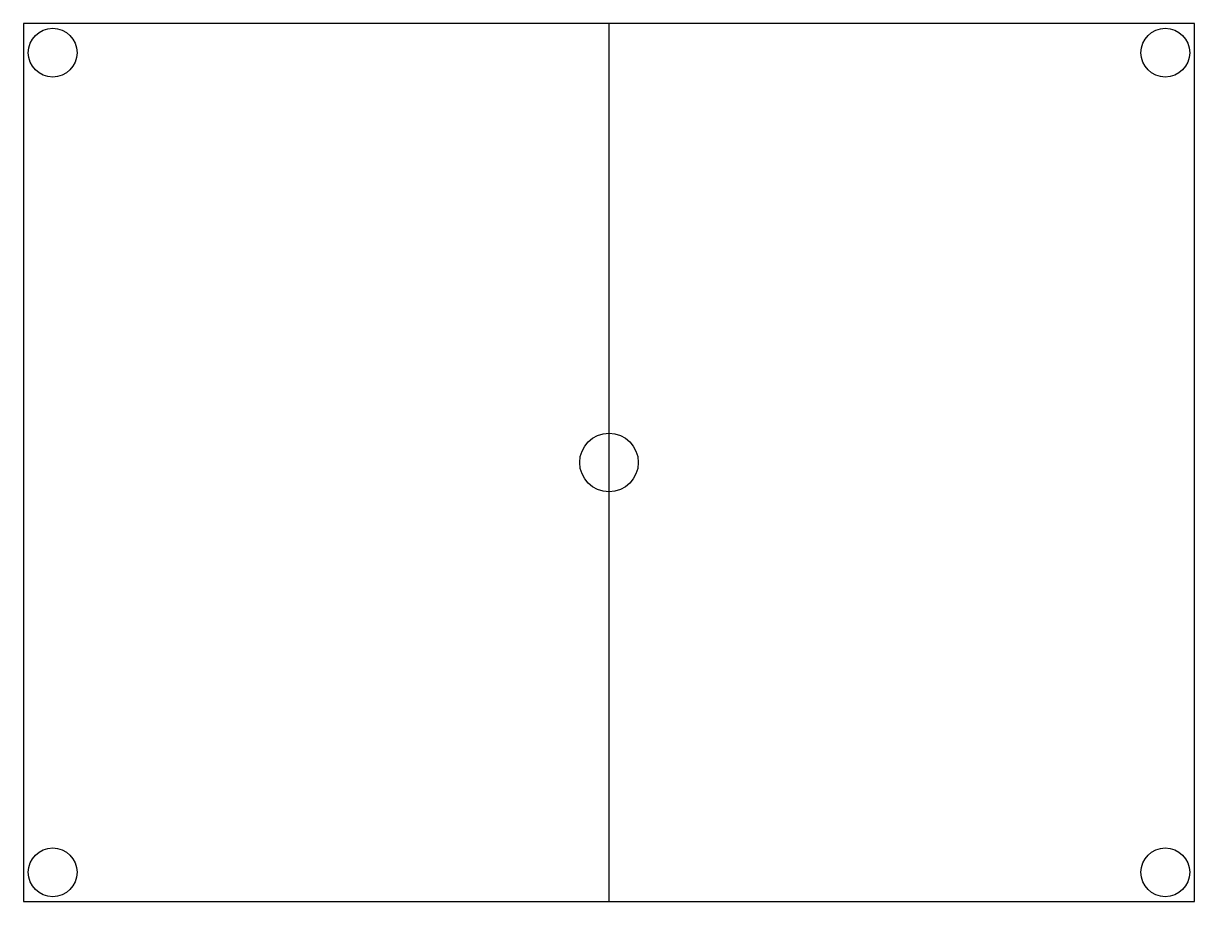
# Model space of a CAD drawing. Header units: metres. Extents: x 0 to 12, y 0 to 9.
import ezdxf

# ---------------------------------------------------------------- set-up
doc = ezdxf.new("R2010")
doc.units = ezdxf.units.M
for name, color, linetype in [('기둥', 30, 'Continuous'), ('바닥', 8, 'Continuous'), ('벽', 7, 'Continuous'), ('지붕', 5, 'Continuous')]:
    doc.layers.add(name, color=color, linetype=linetype)

msp = doc.modelspace()

# ---------------------------------------------------------------- linework, layer by layer
at = {"layer": '기둥'}
for centre, radius in [((0.3, 8.7), 0.25), ((11.7, 8.7), 0.25), ((6, 4.5), 0.3), ((0.3, 0.3), 0.25), ((11.7, 0.3), 0.25)]:
    msp.add_circle(centre, radius, dxfattribs=at)
at = {"layer": '바닥'}
msp.add_lwpolyline([(0, 0), (12, 0), (12, 9), (0, 9)], close=True, dxfattribs=at)
at = {"layer": '벽'}
for p, q in [((12, 9), (0, 9)), ((0, 9), (0, 0)), ((6, 0), (6, 9)), ((12, 0), (12, 9)), ((0, 0), (12, 0))]:
    msp.add_line(p, q, dxfattribs=at)
at = {"layer": '지붕'}
msp.add_lwpolyline([(0, 0), (12, 0), (12, 9), (0, 9)], close=True, dxfattribs=at)

doc.saveas('drawing.dxf')
